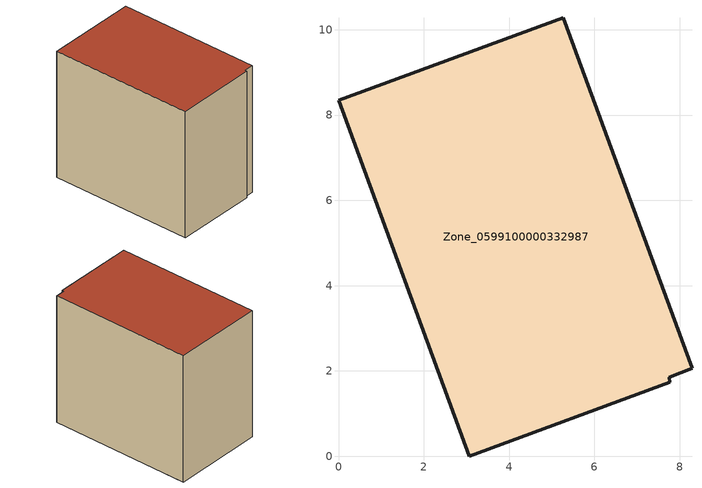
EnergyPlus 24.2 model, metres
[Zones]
Zone_0599100000332987
 floor ground (C_G): 0,8.34 5.27,10.28 8.29,2.06 7.75,1.86 7.77,1.73 3.06,0 z0.3
 wall outside (C_F): 5.27,10.28 0,8.34 3.06,0 7.77,1.73 7.75,1.86 8.29,2.06 5.27,10.28 z0.3:8.31
 roof outside (C_R): 3.06,0 7.77,1.73 7.75,1.86 8.29,2.06 5.27,10.28 0,8.34 z8.31
[BUILDING]
Pand.0599100000332987: North Axis=0; Terrain=City; Loads Convergence Tolerance Value=0.04; Temperature Convergence Tolerance Value=0.4; Solar Distribution=FullExterior; Maximum Number of Warmup Days=25; Minimum Number of Warmup Days=1
[Site:Location]
Rotterdam.The.Hague.AP_ZH_NLD Design_Conditions: Latitude=51.96; Longitude=4.45; Time Zone=1; Elevation=-4.5
[SITE:GROUNDTEMPERATURE:BUILDINGSURFACE]
18, 18, 18, 18, 18, 18, 18, 18, 18, 18, 18, 18
[MATERIAL] Thermal Absorptance=0.9; Solar Absorptance=0.7; Visible Absorptance=0.7
Name | Roughness | Thickness | Conductivity | Density | Specific Heat
G.TC.1975-1991 | MediumSmooth | 0.15 | 0.288461 | 540 | 1210
F.TC.1975-1991 | Rough | 0.3 | 0.230769 | 1920 | 840
R.TC.1975-1991 | MediumRough | 0.2 | 0.153846 | 1500 | 1000
[CONSTRUCTION]
C_G: G.TC.1975-1991
C_F: F.TC.1975-1991
C_R: R.TC.1975-1991
[ZONE]
Zone_0599100000332987: Type=1; Multiplier=1; Ceiling Height=Autocalculate; Volume=Autocalculate; Floor Area=autocalculate; Part of Total Floor Area=Yes
[ZONEINFILTRATION:DESIGNFLOWRATE]
Infil_Zone_0599100000332987: Zone or ZoneList or Space or SpaceList=Zone_0599100000332987; Schedule=AlwaysOn; Design Flow Rate Calculation Method=Flow/Area; Flow Rate per Floor Area=0.003; Constant Term Coefficient=1; Temperature Term Coefficient=0; Velocity Term Coefficient=0; Velocity Squared Term Coefficient=0
[HVACTEMPLATE:ZONE:IDEALLOADSAIRSYSTEM]
Zone_0599100000332987: Maximum Heating Supply Air Temperature=50; Minimum Cooling Supply Air Temperature=13; Maximum Heating Supply Air Humidity Ratio=0.0156; Minimum Cooling Supply Air Humidity Ratio=0.0077; Heating Limit=NoLimit; Cooling Limit=NoLimit; Dehumidification Control Type=ConstantSensibleHeatRatio; Cooling Sensible Heat Ratio=0.7; Dehumidification Setpoint=60; Humidification Control Type=None; Humidification Setpoint=30; Outdoor Air Method=None; Outdoor Air Flow Rate per Person=0.00944; Outdoor Air Flow Rate per Zone Floor Area=0; Outdoor Air Flow Rate per Zone=0; Demand Controlled Ventilation Type=None; Outdoor Air Economizer Type=NoEconomizer; Heat Recovery Type=None; Sensible Heat Recovery Effectiveness=0.7; Latent Heat Recovery Effectiveness=0.65
[ZONECONTROL:THERMOSTAT]
ThermostatControl_Zone_0599100000332987: Zone or ZoneList=Zone_0599100000332987; Control Type Schedule=DualSetpointControlType; Control 1=Thermostat_Zone_0599100000332987; Temperature Difference Between Cutout And Setpoint=0
[THERMOSTATSETPOINT:DUALSETPOINT]
Thermostat_Zone_0599100000332987: Heating Setpoint Temperature Schedule=HeatingSetpoint_Zone_0599100000332987; Cooling Setpoint Temperature Schedule=CoolingSetpoint_Zone_0599100000332987
[SCHEDULE:COMPACT]
HeatingSetpoint_Zone_0599100000332987: Through: 12/31, For: AllDays, Until: 24:00, 21
CoolingSetpoint_Zone_0599100000332987: Through: 12/31, For: AllDays, Until: 24:00, 24
DualSetpointControlType: Through: 12/31, For: AllDays, Until: 24:00, 4
AlwaysOn: Through: 12/31, For: AllDays, Until: 24:00, 1
